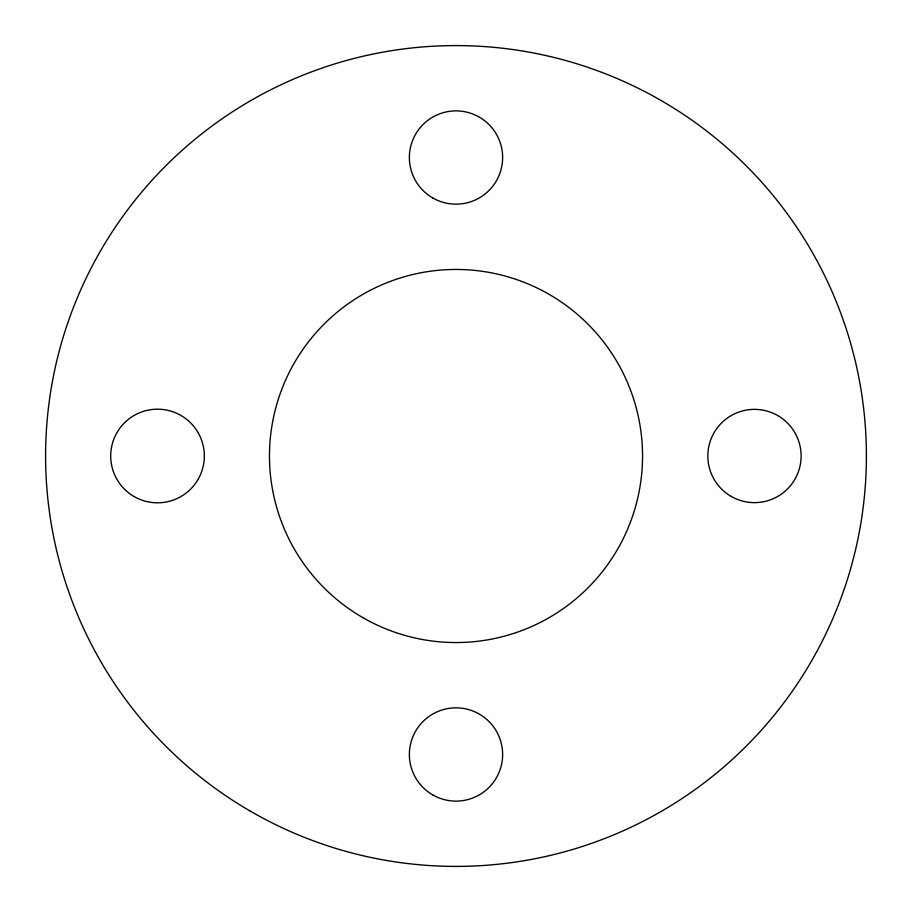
<?xml version="1.0" encoding="UTF-8"?>
<svg xmlns="http://www.w3.org/2000/svg" width="912" height="912" viewBox="0 0 912 912"><rect width="100%" height="100%" fill="white"/><g stroke="black" fill="none" stroke-linecap="round" stroke-linejoin="round"><path stroke-width="1.37" d="M432.687 794.865A46.637 46.637 0 0 0 502.637 754.475A46.637 46.637 0 0 0 432.687 714.085A46.637 46.637 0 0 0 432.687 794.865M731.15 496.39A46.637 46.637 0 0 0 801.112 456A46.637 46.637 0 0 0 731.15 415.61A46.637 46.637 0 0 0 731.15 496.39M432.687 197.915A46.637 46.637 0 0 0 502.637 157.525A46.637 46.637 0 0 0 432.687 117.135A46.637 46.637 0 0 0 432.687 197.915M362.725 617.549A186.55 186.55 0 0 0 642.55 456A186.55 186.55 0 0 0 362.725 294.451A186.55 186.55 0 0 0 362.725 617.549M249.785 810.825A410.4 410.4 0 0 0 866.4 457.174A410.4 410.4 0 0 0 251.815 99.989A410.4 410.4 0 0 0 249.785 810.825M134.121 496.55A46.82 46.82 0 0 0 204.345 456A46.82 46.82 0 0 0 134.121 415.45A46.82 46.82 0 0 0 134.121 496.55"/></g></svg>
